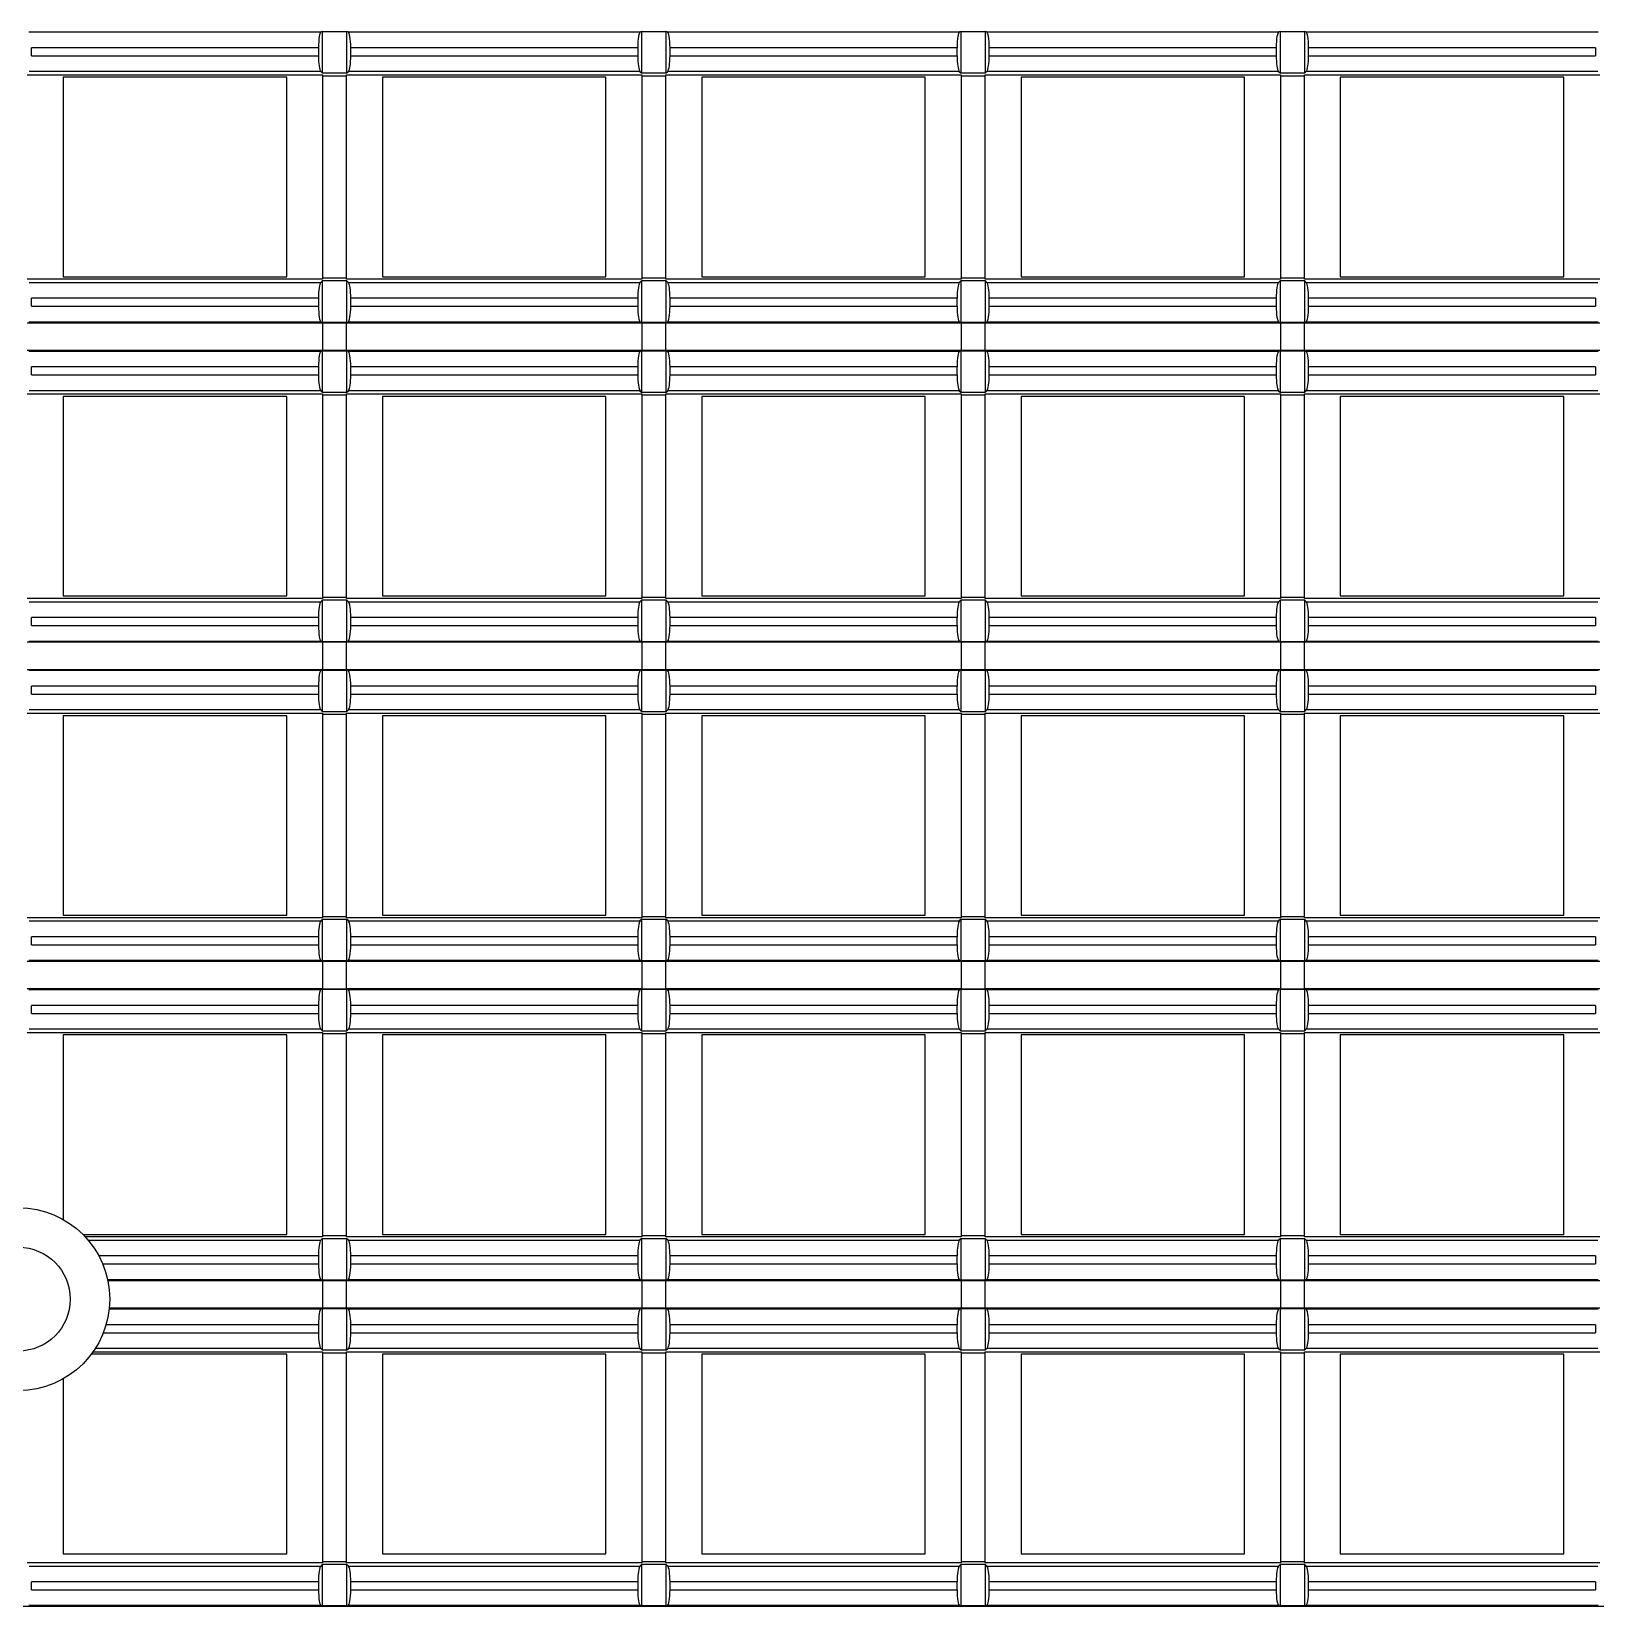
# Model space of a CAD drawing. Header units: inches. Extents: x 0 to 653, y 0 to 346.
# Drawn here: x 92.12 to 111.72, y 191.47 to 211.2 of the extents above; entities that cross this region are included whole.
import ezdxf

# ---------------------------------------------------------------- set-up
doc = ezdxf.new("R2010")
doc.units = ezdxf.units.IN
doc.header["$LTSCALE"] = 35.925693
doc.header["$MEASUREMENT"] = 0
doc.layers.get('0').update_dxf_attribs({"linetype": 'CONTINUOUS'})
doc.layers.add('2', color=7, linetype='CONTINUOUS')
doc.layers.add('71', color=7, linetype='CONTINUOUS')

msp = doc.modelspace()

# ---------------------------------------------------------------- linework, layer by layer
at = {"color": 3, "linetype": 'Continuous'}
msp.add_circle((91.96, 195.322), 0.65, dxfattribs=at)
at = {"layer": '2', "color": 132, "linetype": 'Continuous', "true_color": 0x00cccc}
for p, q in [((92.09, 211.201), (95.753, 211.201)), ((95.772, 211.204), (95.753, 211.201)), ((95.772, 210.681), (95.772, 211.204)), ((95.772, 211.204), (96.072, 211.204)), ((96.072, 211.204), (96.072, 210.681)), ((96.09, 211.201), (96.072, 211.204)), ((96.09, 211.201), (99.753, 211.201)), ((99.772, 211.204), (99.753, 211.201)), ((99.772, 210.681), (99.772, 211.204)), ((99.772, 211.204), (100.072, 211.204)), ((100.072, 211.204), (100.072, 210.681)), ((100.09, 211.201), (100.072, 211.204)), ((100.09, 211.201), (103.753, 211.201)), ((103.772, 211.204), (103.753, 211.201)), ((103.772, 210.681), (103.772, 211.204)), ((103.772, 211.204), (104.072, 211.204)), ((104.072, 211.204), (104.072, 210.681)), ((104.09, 211.201), (104.072, 211.204)), ((104.09, 211.201), (107.753, 211.201)), ((107.772, 211.204), (107.753, 211.201)), ((107.772, 210.681), (107.772, 211.204)), ((107.772, 211.204), (108.072, 211.204)), ((108.072, 211.204), (108.072, 210.681)), ((108.09, 211.201), (108.072, 211.204)), ((108.09, 211.201), (111.753, 211.201)), ((92.124, 210.901), (92.124, 211.001)), ((95.719, 211.001), (92.124, 211.001)), ((95.719, 211.001), (95.719, 210.901)), ((96.124, 210.901), (96.124, 211.001)), ((99.719, 211.001), (96.124, 211.001)), ((99.719, 211.001), (99.719, 210.901)), ((100.124, 210.901), (100.124, 211.001)), ((103.719, 211.001), (100.124, 211.001)), ((103.719, 211.001), (103.719, 210.901)), ((104.124, 210.901), (104.124, 211.001)), ((107.719, 211.001), (104.124, 211.001)), ((107.719, 211.001), (107.719, 210.901)), ((108.124, 210.901), (108.124, 211.001)), ((111.719, 211.001), (108.124, 211.001)), ((111.719, 211.001), (111.719, 210.901)), ((92.124, 210.901), (95.719, 210.901)), ((96.124, 210.901), (99.719, 210.901)), ((100.124, 210.901), (103.719, 210.901)), ((104.124, 210.901), (107.719, 210.901)), ((108.124, 210.901), (111.719, 210.901)), ((92.072, 210.663), (95.772, 210.663)), ((95.749, 210.704), (92.095, 210.704)), ((92.522, 210.632), (92.522, 208.132)), ((95.322, 210.632), (92.522, 210.632)), ((95.322, 208.132), (95.322, 210.632)), ((95.749, 210.704), (95.772, 210.681)), ((96.072, 210.681), (95.772, 210.681)), ((95.772, 210.663), (95.772, 208.101)), ((96.072, 210.645), (95.772, 210.645)), ((96.072, 210.681), (96.095, 210.704)), ((96.072, 208.101), (96.072, 210.663)), ((96.072, 210.663), (99.772, 210.663)), ((99.748, 210.704), (96.095, 210.704)), ((96.522, 210.632), (96.522, 208.132)), ((99.322, 210.632), (96.522, 210.632)), ((99.322, 208.132), (99.322, 210.632)), ((99.748, 210.704), (99.772, 210.681)), ((100.072, 210.681), (99.772, 210.681)), ((99.772, 210.663), (99.772, 208.101)), ((100.072, 210.645), (99.772, 210.645)), ((100.072, 210.681), (100.095, 210.704)), ((100.072, 208.101), (100.072, 210.663)), ((100.072, 210.663), (103.772, 210.663)), ((103.748, 210.704), (100.095, 210.704)), ((100.522, 210.632), (100.522, 208.132)), ((103.322, 210.632), (100.522, 210.632)), ((103.322, 208.132), (103.322, 210.632)), ((103.748, 210.704), (103.772, 210.681)), ((104.072, 210.681), (103.772, 210.681)), ((103.772, 210.663), (103.772, 208.101)), ((104.072, 210.645), (103.772, 210.645)), ((104.072, 210.681), (104.095, 210.704)), ((104.072, 208.101), (104.072, 210.663)), ((104.072, 210.663), (107.772, 210.663)), ((107.748, 210.704), (104.095, 210.704)), ((104.522, 210.632), (104.522, 208.132)), ((107.322, 210.632), (104.522, 210.632)), ((107.322, 208.132), (107.322, 210.632)), ((107.748, 210.704), (107.772, 210.681)), ((108.072, 210.681), (107.772, 210.681)), ((107.772, 210.663), (107.772, 208.101)), ((108.072, 210.645), (107.772, 210.645)), ((108.072, 210.681), (108.095, 210.704)), ((108.072, 208.101), (108.072, 210.663)), ((108.072, 210.663), (111.772, 210.663)), ((111.748, 210.704), (108.095, 210.704)), ((108.522, 210.632), (108.522, 208.132)), ((111.322, 210.632), (108.522, 210.632)), ((111.322, 208.132), (111.322, 210.632)), ((95.772, 208.101), (92.072, 208.101)), ((92.095, 208.06), (95.749, 208.06)), ((92.522, 208.132), (95.322, 208.132)), ((95.772, 208.083), (95.749, 208.06)), ((95.772, 208.118), (96.072, 208.118)), ((95.772, 207.559), (95.772, 208.083)), ((95.772, 208.083), (96.072, 208.083)), ((99.772, 208.101), (96.072, 208.101)), ((96.072, 208.083), (96.072, 207.559)), ((96.095, 208.06), (96.072, 208.083)), ((96.095, 208.06), (99.748, 208.06)), ((96.522, 208.132), (99.322, 208.132)), ((99.772, 208.083), (99.748, 208.06)), ((99.772, 208.118), (100.072, 208.118)), ((99.772, 207.559), (99.772, 208.083)), ((99.772, 208.083), (100.072, 208.083)), ((103.772, 208.101), (100.072, 208.101)), ((100.072, 208.083), (100.072, 207.559)), ((100.095, 208.06), (100.072, 208.083)), ((100.095, 208.06), (103.748, 208.06)), ((100.522, 208.132), (103.322, 208.132)), ((103.772, 208.083), (103.748, 208.06)), ((103.772, 208.118), (104.072, 208.118)), ((103.772, 207.559), (103.772, 208.083)), ((103.772, 208.083), (104.072, 208.083)), ((107.772, 208.101), (104.072, 208.101)), ((104.072, 208.083), (104.072, 207.559)), ((104.095, 208.06), (104.072, 208.083)), ((104.095, 208.06), (107.748, 208.06)), ((104.522, 208.132), (107.322, 208.132)), ((107.772, 208.083), (107.748, 208.06)), ((107.772, 208.118), (108.072, 208.118)), ((107.772, 207.559), (107.772, 208.083)), ((107.772, 208.083), (108.072, 208.083)), ((111.772, 208.101), (108.072, 208.101)), ((108.072, 208.083), (108.072, 207.559)), ((108.095, 208.06), (108.072, 208.083)), ((108.095, 208.06), (111.748, 208.06)), ((108.522, 208.132), (111.322, 208.132)), ((92.124, 207.763), (92.124, 207.863)), ((95.719, 207.863), (92.124, 207.863)), ((95.719, 207.863), (95.719, 207.763)), ((96.124, 207.763), (96.124, 207.863)), ((99.719, 207.863), (96.124, 207.863)), ((99.719, 207.863), (99.719, 207.763)), ((100.124, 207.763), (100.124, 207.863)), ((103.719, 207.863), (100.124, 207.863)), ((103.719, 207.863), (103.719, 207.763)), ((104.124, 207.763), (104.124, 207.863)), ((107.719, 207.863), (104.124, 207.863)), ((107.719, 207.863), (107.719, 207.763)), ((108.124, 207.763), (108.124, 207.863)), ((111.719, 207.863), (108.124, 207.863)), ((111.719, 207.863), (111.719, 207.763)), ((92.124, 207.763), (95.719, 207.763)), ((96.124, 207.763), (99.719, 207.763)), ((100.124, 207.763), (103.719, 207.763)), ((104.124, 207.763), (107.719, 207.763)), ((108.124, 207.763), (111.719, 207.763)), ((92.072, 207.556), (95.772, 207.556)), ((95.753, 207.563), (92.09, 207.563)), ((95.753, 207.563), (95.772, 207.559)), ((96.072, 207.559), (95.772, 207.559)), ((95.772, 207.556), (95.772, 207.208)), ((96.072, 207.552), (95.772, 207.552)), ((96.072, 207.559), (96.09, 207.563)), ((96.072, 207.208), (96.072, 207.556)), ((96.072, 207.556), (99.772, 207.556)), ((99.753, 207.563), (96.09, 207.563)), ((99.753, 207.563), (99.772, 207.559)), ((100.072, 207.559), (99.772, 207.559)), ((99.772, 207.556), (99.772, 207.208)), ((100.072, 207.552), (99.772, 207.552)), ((100.072, 207.559), (100.09, 207.563)), ((100.072, 207.208), (100.072, 207.556)), ((100.072, 207.556), (103.772, 207.556)), ((103.753, 207.563), (100.09, 207.563)), ((103.753, 207.563), (103.772, 207.559)), ((104.072, 207.559), (103.772, 207.559)), ((103.772, 207.556), (103.772, 207.208)), ((104.072, 207.552), (103.772, 207.552)), ((104.072, 207.559), (104.09, 207.563)), ((104.072, 207.208), (104.072, 207.556)), ((104.072, 207.556), (107.772, 207.556)), ((107.753, 207.563), (104.09, 207.563)), ((107.753, 207.563), (107.772, 207.559)), ((108.072, 207.559), (107.772, 207.559)), ((107.772, 207.556), (107.772, 207.208)), ((108.072, 207.552), (107.772, 207.552)), ((108.072, 207.559), (108.09, 207.563)), ((108.072, 207.208), (108.072, 207.556)), ((108.072, 207.556), (111.772, 207.556)), ((111.753, 207.563), (108.09, 207.563)), ((95.772, 207.208), (92.072, 207.208)), ((92.09, 207.201), (95.753, 207.201)), ((95.772, 207.204), (95.753, 207.201)), ((95.772, 207.211), (96.072, 207.211)), ((95.772, 206.681), (95.772, 207.204)), ((95.772, 207.204), (96.072, 207.204)), ((99.772, 207.208), (96.072, 207.208)), ((96.072, 207.204), (96.072, 206.681)), ((96.09, 207.201), (96.072, 207.204)), ((96.09, 207.201), (99.753, 207.201)), ((99.772, 207.204), (99.753, 207.201)), ((99.772, 207.211), (100.072, 207.211)), ((99.772, 206.681), (99.772, 207.204)), ((99.772, 207.204), (100.072, 207.204)), ((103.772, 207.208), (100.072, 207.208)), ((100.072, 207.204), (100.072, 206.681)), ((100.09, 207.201), (100.072, 207.204)), ((100.09, 207.201), (103.753, 207.201)), ((103.772, 207.204), (103.753, 207.201)), ((103.772, 207.211), (104.072, 207.211)), ((103.772, 206.681), (103.772, 207.204)), ((103.772, 207.204), (104.072, 207.204)), ((107.772, 207.208), (104.072, 207.208)), ((104.072, 207.204), (104.072, 206.681)), ((104.09, 207.201), (104.072, 207.204)), ((104.09, 207.201), (107.753, 207.201)), ((107.772, 207.204), (107.753, 207.201)), ((107.772, 207.211), (108.072, 207.211)), ((107.772, 206.681), (107.772, 207.204)), ((107.772, 207.204), (108.072, 207.204)), ((111.772, 207.208), (108.072, 207.208)), ((108.072, 207.204), (108.072, 206.681)), ((108.09, 207.201), (108.072, 207.204)), ((108.09, 207.201), (111.753, 207.201)), ((92.124, 206.901), (92.124, 207.001)), ((95.719, 207.001), (92.124, 207.001)), ((95.719, 207.001), (95.719, 206.901)), ((96.124, 206.901), (96.124, 207.001)), ((99.719, 207.001), (96.124, 207.001)), ((99.719, 207.001), (99.719, 206.901)), ((100.124, 206.901), (100.124, 207.001)), ((103.719, 207.001), (100.124, 207.001)), ((103.719, 207.001), (103.719, 206.901)), ((104.124, 206.901), (104.124, 207.001)), ((107.719, 207.001), (104.124, 207.001)), ((107.719, 207.001), (107.719, 206.901)), ((108.124, 206.901), (108.124, 207.001)), ((111.719, 207.001), (108.124, 207.001)), ((111.719, 207.001), (111.719, 206.901)), ((92.124, 206.901), (95.719, 206.901)), ((96.124, 206.901), (99.719, 206.901)), ((100.124, 206.901), (103.719, 206.901)), ((104.124, 206.901), (107.719, 206.901)), ((108.124, 206.901), (111.719, 206.901)), ((92.072, 206.663), (95.772, 206.663)), ((95.749, 206.704), (92.095, 206.704)), ((92.522, 206.632), (92.522, 204.132)), ((95.322, 206.632), (92.522, 206.632)), ((95.322, 204.132), (95.322, 206.632)), ((95.749, 206.704), (95.772, 206.681)), ((96.072, 206.681), (95.772, 206.681)), ((95.772, 206.663), (95.772, 204.101)), ((96.072, 206.646), (95.772, 206.646)), ((96.072, 206.681), (96.095, 206.704)), ((96.072, 204.101), (96.072, 206.663)), ((96.072, 206.663), (99.772, 206.663)), ((99.748, 206.704), (96.095, 206.704)), ((96.522, 206.632), (96.522, 204.132)), ((99.322, 206.632), (96.522, 206.632)), ((99.322, 204.132), (99.322, 206.632)), ((99.748, 206.704), (99.772, 206.681)), ((100.072, 206.681), (99.772, 206.681)), ((99.772, 206.663), (99.772, 204.101)), ((100.072, 206.646), (99.772, 206.646)), ((100.072, 206.681), (100.095, 206.704)), ((100.072, 204.101), (100.072, 206.663)), ((100.072, 206.663), (103.772, 206.663)), ((103.748, 206.704), (100.095, 206.704)), ((100.522, 206.632), (100.522, 204.132)), ((103.322, 206.632), (100.522, 206.632)), ((103.322, 204.132), (103.322, 206.632)), ((103.748, 206.704), (103.772, 206.681)), ((104.072, 206.681), (103.772, 206.681)), ((103.772, 206.663), (103.772, 204.101)), ((104.072, 206.646), (103.772, 206.646)), ((104.072, 206.681), (104.095, 206.704)), ((104.072, 204.101), (104.072, 206.663)), ((104.072, 206.663), (107.772, 206.663)), ((107.748, 206.704), (104.095, 206.704)), ((104.522, 206.632), (104.522, 204.132)), ((107.322, 206.632), (104.522, 206.632)), ((107.322, 204.132), (107.322, 206.632)), ((107.748, 206.704), (107.772, 206.681)), ((108.072, 206.681), (107.772, 206.681)), ((107.772, 206.663), (107.772, 204.101)), ((108.072, 206.646), (107.772, 206.646)), ((108.072, 206.681), (108.095, 206.704)), ((108.072, 204.101), (108.072, 206.663)), ((108.072, 206.663), (111.772, 206.663)), ((111.748, 206.704), (108.095, 206.704)), ((108.522, 206.632), (108.522, 204.132)), ((111.322, 206.632), (108.522, 206.632)), ((111.322, 204.132), (111.322, 206.632)), ((95.772, 204.101), (92.072, 204.101)), ((92.095, 204.06), (95.749, 204.06)), ((92.522, 204.132), (95.322, 204.132)), ((95.772, 204.083), (95.749, 204.06)), ((95.772, 204.118), (96.072, 204.118)), ((95.772, 203.559), (95.772, 204.083)), ((95.772, 204.083), (96.072, 204.083)), ((99.772, 204.101), (96.072, 204.101)), ((96.072, 204.083), (96.072, 203.559)), ((96.095, 204.06), (96.072, 204.083)), ((96.095, 204.06), (99.748, 204.06)), ((96.522, 204.132), (99.322, 204.132)), ((99.772, 204.083), (99.748, 204.06)), ((99.772, 204.118), (100.072, 204.118)), ((99.772, 203.559), (99.772, 204.083)), ((99.772, 204.083), (100.072, 204.083)), ((103.772, 204.101), (100.072, 204.101)), ((100.072, 204.083), (100.072, 203.559)), ((100.095, 204.06), (100.072, 204.083)), ((100.095, 204.06), (103.748, 204.06)), ((100.522, 204.132), (103.322, 204.132)), ((103.772, 204.083), (103.748, 204.06)), ((103.772, 204.118), (104.072, 204.118)), ((103.772, 203.559), (103.772, 204.083)), ((103.772, 204.083), (104.072, 204.083)), ((107.772, 204.101), (104.072, 204.101)), ((104.072, 204.083), (104.072, 203.559)), ((104.095, 204.06), (104.072, 204.083)), ((104.095, 204.06), (107.748, 204.06)), ((104.522, 204.132), (107.322, 204.132)), ((107.772, 204.083), (107.748, 204.06)), ((107.772, 204.118), (108.072, 204.118)), ((107.772, 203.559), (107.772, 204.083)), ((107.772, 204.083), (108.072, 204.083)), ((111.772, 204.101), (108.072, 204.101)), ((108.072, 204.083), (108.072, 203.559)), ((108.095, 204.06), (108.072, 204.083)), ((108.095, 204.06), (111.748, 204.06)), ((108.522, 204.132), (111.322, 204.132)), ((92.124, 203.763), (92.124, 203.863)), ((95.719, 203.863), (92.124, 203.863)), ((95.719, 203.863), (95.719, 203.763)), ((96.124, 203.763), (96.124, 203.863)), ((99.719, 203.863), (96.124, 203.863)), ((99.719, 203.863), (99.719, 203.763)), ((100.124, 203.763), (100.124, 203.863)), ((103.719, 203.863), (100.124, 203.863)), ((103.719, 203.863), (103.719, 203.763)), ((104.124, 203.763), (104.124, 203.863)), ((107.719, 203.863), (104.124, 203.863)), ((107.719, 203.863), (107.719, 203.763)), ((108.124, 203.763), (108.124, 203.863)), ((111.719, 203.863), (108.124, 203.863)), ((111.719, 203.863), (111.719, 203.763)), ((92.124, 203.763), (95.719, 203.763)), ((96.124, 203.763), (99.719, 203.763)), ((100.124, 203.763), (103.719, 203.763)), ((104.124, 203.763), (107.719, 203.763)), ((108.124, 203.763), (111.719, 203.763)), ((92.072, 203.556), (95.772, 203.556)), ((95.753, 203.563), (92.09, 203.563)), ((95.753, 203.563), (95.772, 203.559)), ((96.072, 203.559), (95.772, 203.559)), ((95.772, 203.556), (95.772, 203.208)), ((96.072, 203.552), (95.772, 203.552)), ((96.072, 203.559), (96.09, 203.563)), ((96.072, 203.208), (96.072, 203.556)), ((96.072, 203.556), (99.772, 203.556)), ((99.753, 203.563), (96.09, 203.563)), ((99.753, 203.563), (99.772, 203.559)), ((100.072, 203.559), (99.772, 203.559)), ((99.772, 203.556), (99.772, 203.208)), ((100.072, 203.552), (99.772, 203.552)), ((100.072, 203.559), (100.09, 203.563)), ((100.072, 203.208), (100.072, 203.556)), ((100.072, 203.556), (103.772, 203.556)), ((103.753, 203.563), (100.09, 203.563)), ((103.753, 203.563), (103.772, 203.559)), ((104.072, 203.559), (103.772, 203.559)), ((103.772, 203.556), (103.772, 203.208)), ((104.072, 203.552), (103.772, 203.552)), ((104.072, 203.559), (104.09, 203.563)), ((104.072, 203.208), (104.072, 203.556)), ((104.072, 203.556), (107.772, 203.556)), ((107.753, 203.563), (104.09, 203.563)), ((107.753, 203.563), (107.772, 203.559)), ((108.072, 203.559), (107.772, 203.559)), ((107.772, 203.556), (107.772, 203.208)), ((108.072, 203.552), (107.772, 203.552)), ((108.072, 203.559), (108.09, 203.563)), ((108.072, 203.208), (108.072, 203.556)), ((108.072, 203.556), (111.772, 203.556)), ((111.753, 203.563), (108.09, 203.563)), ((95.772, 203.208), (92.072, 203.208)), ((92.09, 203.201), (95.753, 203.201)), ((95.772, 203.204), (95.753, 203.201)), ((95.772, 203.211), (96.072, 203.211)), ((95.772, 202.681), (95.772, 203.204)), ((95.772, 203.204), (96.072, 203.204)), ((99.772, 203.208), (96.072, 203.208)), ((96.072, 203.204), (96.072, 202.681)), ((96.09, 203.201), (96.072, 203.204)), ((96.09, 203.201), (99.753, 203.201)), ((99.772, 203.204), (99.753, 203.201)), ((99.772, 203.211), (100.072, 203.211)), ((99.772, 202.681), (99.772, 203.204)), ((99.772, 203.204), (100.072, 203.204)), ((103.772, 203.208), (100.072, 203.208)), ((100.072, 203.204), (100.072, 202.681)), ((100.09, 203.201), (100.072, 203.204)), ((100.09, 203.201), (103.753, 203.201)), ((103.772, 203.204), (103.753, 203.201)), ((103.772, 203.211), (104.072, 203.211)), ((103.772, 202.681), (103.772, 203.204)), ((103.772, 203.204), (104.072, 203.204)), ((107.772, 203.208), (104.072, 203.208)), ((104.072, 203.204), (104.072, 202.681)), ((104.09, 203.201), (104.072, 203.204)), ((104.09, 203.201), (107.753, 203.201)), ((107.772, 203.204), (107.753, 203.201)), ((107.772, 203.211), (108.072, 203.211)), ((107.772, 202.681), (107.772, 203.204)), ((107.772, 203.204), (108.072, 203.204)), ((111.772, 203.208), (108.072, 203.208)), ((108.072, 203.204), (108.072, 202.681)), ((108.09, 203.201), (108.072, 203.204)), ((108.09, 203.201), (111.753, 203.201)), ((92.124, 202.901), (92.124, 203.001)), ((95.719, 203.001), (92.124, 203.001)), ((92.124, 202.901), (95.719, 202.901)), ((95.719, 203.001), (95.719, 202.901)), ((96.124, 202.901), (96.124, 203.001)), ((99.719, 203.001), (96.124, 203.001)), ((96.124, 202.901), (99.719, 202.901)), ((99.719, 203.001), (99.719, 202.901)), ((100.124, 202.901), (100.124, 203.001)), ((103.719, 203.001), (100.124, 203.001)), ((100.124, 202.901), (103.719, 202.901)), ((103.719, 203.001), (103.719, 202.901)), ((104.124, 202.901), (104.124, 203.001)), ((107.719, 203.001), (104.124, 203.001)), ((104.124, 202.901), (107.719, 202.901)), ((107.719, 203.001), (107.719, 202.901)), ((108.124, 202.901), (108.124, 203.001)), ((111.719, 203.001), (108.124, 203.001)), ((108.124, 202.901), (111.719, 202.901)), ((111.719, 203.001), (111.719, 202.901)), ((92.072, 202.663), (95.772, 202.663)), ((95.749, 202.704), (92.095, 202.704)), ((95.749, 202.704), (95.772, 202.681)), ((96.072, 202.681), (95.772, 202.681)), ((95.772, 202.663), (95.772, 200.101)), ((96.072, 202.681), (96.095, 202.704)), ((96.072, 200.101), (96.072, 202.663)), ((96.072, 202.663), (99.772, 202.663)), ((99.748, 202.704), (96.095, 202.704)), ((99.748, 202.704), (99.772, 202.681)), ((100.072, 202.681), (99.772, 202.681)), ((99.772, 202.663), (99.772, 200.101)), ((100.072, 202.681), (100.095, 202.704)), ((100.072, 200.101), (100.072, 202.663)), ((100.072, 202.663), (103.772, 202.663)), ((103.748, 202.704), (100.095, 202.704)), ((103.748, 202.704), (103.772, 202.681)), ((104.072, 202.681), (103.772, 202.681)), ((103.772, 202.663), (103.772, 200.101)), ((104.072, 202.681), (104.095, 202.704)), ((104.072, 200.101), (104.072, 202.663)), ((104.072, 202.663), (107.772, 202.663)), ((107.748, 202.704), (104.095, 202.704)), ((107.748, 202.704), (107.772, 202.681)), ((108.072, 202.681), (107.772, 202.681)), ((107.772, 202.663), (107.772, 200.101)), ((108.072, 202.681), (108.095, 202.704)), ((108.072, 200.101), (108.072, 202.663)), ((108.072, 202.663), (111.772, 202.663)), ((111.748, 202.704), (108.095, 202.704)), ((92.522, 202.632), (92.522, 200.132)), ((95.322, 202.632), (92.522, 202.632)), ((95.322, 200.132), (95.322, 202.632)), ((96.072, 202.646), (95.772, 202.646)), ((96.522, 202.632), (96.522, 200.132)), ((99.322, 202.632), (96.522, 202.632)), ((99.322, 200.132), (99.322, 202.632)), ((100.072, 202.646), (99.772, 202.646)), ((100.522, 202.632), (100.522, 200.132)), ((103.322, 202.632), (100.522, 202.632)), ((103.322, 200.132), (103.322, 202.632)), ((104.072, 202.646), (103.772, 202.646)), ((104.522, 202.632), (104.522, 200.132)), ((107.322, 202.632), (104.522, 202.632)), ((107.322, 200.132), (107.322, 202.632)), ((108.072, 202.646), (107.772, 202.646)), ((108.522, 202.632), (108.522, 200.132)), ((111.322, 202.632), (108.522, 202.632)), ((111.322, 200.132), (111.322, 202.632)), ((95.772, 200.101), (92.072, 200.101)), ((92.522, 200.132), (95.322, 200.132)), ((95.772, 200.118), (96.072, 200.118)), ((99.772, 200.101), (96.072, 200.101)), ((96.522, 200.132), (99.322, 200.132)), ((99.772, 200.118), (100.072, 200.118)), ((103.772, 200.101), (100.072, 200.101)), ((100.522, 200.132), (103.322, 200.132)), ((103.772, 200.118), (104.072, 200.118)), ((107.772, 200.101), (104.072, 200.101)), ((104.522, 200.132), (107.322, 200.132)), ((107.772, 200.118), (108.072, 200.118)), ((111.772, 200.101), (108.072, 200.101)), ((108.522, 200.132), (111.322, 200.132)), ((92.095, 200.06), (95.749, 200.06)), ((95.772, 200.083), (95.749, 200.06)), ((95.772, 199.559), (95.772, 200.083)), ((95.772, 200.083), (96.072, 200.083)), ((96.072, 200.083), (96.072, 199.559)), ((96.095, 200.06), (96.072, 200.083)), ((96.095, 200.06), (99.748, 200.06)), ((99.772, 200.083), (99.748, 200.06)), ((99.772, 199.559), (99.772, 200.083)), ((99.772, 200.083), (100.072, 200.083)), ((100.072, 200.083), (100.072, 199.559)), ((100.095, 200.06), (100.072, 200.083)), ((100.095, 200.06), (103.748, 200.06)), ((103.772, 200.083), (103.748, 200.06)), ((103.772, 199.559), (103.772, 200.083)), ((103.772, 200.083), (104.072, 200.083)), ((104.072, 200.083), (104.072, 199.559)), ((104.095, 200.06), (104.072, 200.083)), ((104.095, 200.06), (107.748, 200.06)), ((107.772, 200.083), (107.748, 200.06)), ((107.772, 199.559), (107.772, 200.083)), ((107.772, 200.083), (108.072, 200.083)), ((108.072, 200.083), (108.072, 199.559)), ((108.095, 200.06), (108.072, 200.083)), ((108.095, 200.06), (111.748, 200.06)), ((92.124, 199.763), (92.124, 199.863)), ((95.719, 199.863), (92.124, 199.863)), ((92.124, 199.763), (95.719, 199.763)), ((95.719, 199.863), (95.719, 199.763)), ((96.124, 199.763), (96.124, 199.863)), ((99.719, 199.863), (96.124, 199.863)), ((96.124, 199.763), (99.719, 199.763)), ((99.719, 199.863), (99.719, 199.763)), ((100.124, 199.763), (100.124, 199.863)), ((103.719, 199.863), (100.124, 199.863)), ((100.124, 199.763), (103.719, 199.763)), ((103.719, 199.863), (103.719, 199.763)), ((104.124, 199.763), (104.124, 199.863)), ((107.719, 199.863), (104.124, 199.863)), ((104.124, 199.763), (107.719, 199.763)), ((107.719, 199.863), (107.719, 199.763)), ((108.124, 199.763), (108.124, 199.863)), ((111.719, 199.863), (108.124, 199.863)), ((108.124, 199.763), (111.719, 199.763)), ((111.719, 199.863), (111.719, 199.763)), ((92.072, 199.556), (95.772, 199.556)), ((95.753, 199.563), (92.09, 199.563)), ((95.753, 199.563), (95.772, 199.559)), ((96.072, 199.559), (95.772, 199.559)), ((95.772, 199.556), (95.772, 199.208)), ((96.072, 199.552), (95.772, 199.552)), ((96.072, 199.559), (96.09, 199.563)), ((96.072, 199.208), (96.072, 199.556)), ((96.072, 199.556), (99.772, 199.556)), ((99.753, 199.563), (96.09, 199.563)), ((99.753, 199.563), (99.772, 199.559)), ((100.072, 199.559), (99.772, 199.559)), ((99.772, 199.556), (99.772, 199.208)), ((100.072, 199.552), (99.772, 199.552)), ((100.072, 199.559), (100.09, 199.563)), ((100.072, 199.208), (100.072, 199.556)), ((100.072, 199.556), (103.772, 199.556)), ((103.753, 199.563), (100.09, 199.563)), ((103.753, 199.563), (103.772, 199.559)), ((104.072, 199.559), (103.772, 199.559)), ((103.772, 199.556), (103.772, 199.208)), ((104.072, 199.552), (103.772, 199.552)), ((104.072, 199.559), (104.09, 199.563)), ((104.072, 199.208), (104.072, 199.556)), ((104.072, 199.556), (107.772, 199.556)), ((107.753, 199.563), (104.09, 199.563)), ((107.753, 199.563), (107.772, 199.559)), ((108.072, 199.559), (107.772, 199.559)), ((107.772, 199.556), (107.772, 199.208)), ((108.072, 199.552), (107.772, 199.552)), ((108.072, 199.559), (108.09, 199.563)), ((108.072, 199.208), (108.072, 199.556)), ((108.072, 199.556), (111.772, 199.556)), ((111.753, 199.563), (108.09, 199.563)), ((95.772, 199.208), (92.072, 199.208)), ((92.09, 199.201), (95.753, 199.201)), ((95.772, 199.205), (95.753, 199.201)), ((95.772, 199.212), (96.072, 199.212)), ((95.772, 198.681), (95.772, 199.205)), ((95.772, 199.205), (96.072, 199.205)), ((99.772, 199.208), (96.072, 199.208)), ((96.072, 199.205), (96.072, 198.681)), ((96.09, 199.201), (96.072, 199.205)), ((96.09, 199.201), (99.753, 199.201)), ((99.772, 199.205), (99.753, 199.201)), ((99.772, 199.212), (100.072, 199.212)), ((99.772, 198.681), (99.772, 199.205)), ((99.772, 199.205), (100.072, 199.205)), ((103.772, 199.208), (100.072, 199.208)), ((100.072, 199.205), (100.072, 198.681)), ((100.09, 199.201), (100.072, 199.205)), ((100.09, 199.201), (103.753, 199.201)), ((103.772, 199.205), (103.753, 199.201)), ((103.772, 199.212), (104.072, 199.212)), ((103.772, 198.681), (103.772, 199.205)), ((103.772, 199.205), (104.072, 199.205)), ((107.772, 199.208), (104.072, 199.208)), ((104.072, 199.205), (104.072, 198.681)), ((104.09, 199.201), (104.072, 199.205)), ((104.09, 199.201), (107.753, 199.201)), ((107.772, 199.205), (107.753, 199.201)), ((107.772, 199.212), (108.072, 199.212)), ((107.772, 198.681), (107.772, 199.205)), ((107.772, 199.205), (108.072, 199.205)), ((111.772, 199.208), (108.072, 199.208)), ((108.072, 199.205), (108.072, 198.681)), ((108.09, 199.201), (108.072, 199.205)), ((108.09, 199.201), (111.753, 199.201)), ((92.124, 198.901), (92.124, 199.001)), ((95.719, 199.001), (92.124, 199.001)), ((95.719, 199.001), (95.719, 198.901)), ((96.124, 198.901), (96.124, 199.001)), ((99.719, 199.001), (96.124, 199.001)), ((99.719, 199.001), (99.719, 198.901)), ((100.124, 198.901), (100.124, 199.001)), ((103.719, 199.001), (100.124, 199.001)), ((103.719, 199.001), (103.719, 198.901)), ((104.124, 198.901), (104.124, 199.001)), ((107.719, 199.001), (104.124, 199.001)), ((107.719, 199.001), (107.719, 198.901)), ((108.124, 198.901), (108.124, 199.001)), ((111.719, 199.001), (108.124, 199.001)), ((111.719, 199.001), (111.719, 198.901)), ((92.124, 198.901), (95.719, 198.901)), ((96.124, 198.901), (99.719, 198.901)), ((100.124, 198.901), (103.719, 198.901)), ((104.124, 198.901), (107.719, 198.901)), ((108.124, 198.901), (111.719, 198.901)), ((92.072, 198.663), (95.772, 198.663)), ((95.749, 198.704), (92.095, 198.704)), ((92.522, 198.632), (92.522, 196.32)), ((95.322, 198.632), (92.522, 198.632)), ((95.322, 196.132), (95.322, 198.632)), ((95.749, 198.704), (95.772, 198.681)), ((96.072, 198.681), (95.772, 198.681)), ((95.772, 198.663), (95.772, 196.101)), ((96.072, 198.646), (95.772, 198.646)), ((96.072, 198.681), (96.095, 198.704)), ((96.072, 196.101), (96.072, 198.663)), ((96.072, 198.663), (99.772, 198.663)), ((99.748, 198.704), (96.095, 198.704)), ((96.522, 198.632), (96.522, 196.132)), ((99.322, 198.632), (96.522, 198.632)), ((99.322, 196.132), (99.322, 198.632)), ((99.748, 198.704), (99.772, 198.681)), ((100.072, 198.681), (99.772, 198.681)), ((99.772, 198.663), (99.772, 196.101)), ((100.072, 198.646), (99.772, 198.646)), ((100.072, 198.681), (100.095, 198.704)), ((100.072, 196.101), (100.072, 198.663)), ((100.072, 198.663), (103.772, 198.663)), ((103.748, 198.704), (100.095, 198.704)), ((100.522, 198.632), (100.522, 196.132)), ((103.322, 198.632), (100.522, 198.632)), ((103.322, 196.132), (103.322, 198.632)), ((103.748, 198.704), (103.772, 198.681)), ((104.072, 198.681), (103.772, 198.681)), ((103.772, 198.663), (103.772, 196.101)), ((104.072, 198.646), (103.772, 198.646)), ((104.072, 198.681), (104.095, 198.704)), ((104.072, 196.101), (104.072, 198.663)), ((104.072, 198.663), (107.772, 198.663)), ((107.748, 198.704), (104.095, 198.704)), ((104.522, 198.632), (104.522, 196.132)), ((107.322, 198.632), (104.522, 198.632)), ((107.322, 196.132), (107.322, 198.632)), ((107.748, 198.704), (107.772, 198.681)), ((108.072, 198.681), (107.772, 198.681)), ((107.772, 198.663), (107.772, 196.101)), ((108.072, 198.646), (107.772, 198.646)), ((108.072, 198.681), (108.095, 198.704)), ((108.072, 196.101), (108.072, 198.663)), ((108.072, 198.663), (111.772, 198.663)), ((111.748, 198.704), (108.095, 198.704)), ((108.522, 198.632), (108.522, 196.132)), ((111.322, 198.632), (108.522, 198.632)), ((111.322, 196.132), (111.322, 198.632)), ((92.77, 196.132), (95.322, 196.132)), ((95.772, 196.101), (92.8, 196.101)), ((92.836, 196.06), (95.749, 196.06)), ((95.772, 196.083), (95.749, 196.06)), ((95.772, 196.118), (96.072, 196.118)), ((95.772, 195.56), (95.772, 196.083)), ((95.772, 196.083), (96.072, 196.083)), ((99.772, 196.101), (96.072, 196.101)), ((96.072, 196.083), (96.072, 195.56)), ((96.095, 196.06), (96.072, 196.083)), ((96.095, 196.06), (99.748, 196.06)), ((96.522, 196.132), (99.322, 196.132)), ((99.772, 196.083), (99.748, 196.06)), ((99.772, 196.118), (100.072, 196.118)), ((99.772, 195.56), (99.772, 196.083)), ((99.772, 196.083), (100.072, 196.083)), ((103.772, 196.101), (100.072, 196.101)), ((100.072, 196.083), (100.072, 195.56)), ((100.095, 196.06), (100.072, 196.083)), ((100.095, 196.06), (103.748, 196.06)), ((100.522, 196.132), (103.322, 196.132)), ((103.772, 196.083), (103.748, 196.06)), ((103.772, 196.118), (104.072, 196.118)), ((103.772, 195.56), (103.772, 196.083)), ((103.772, 196.083), (104.072, 196.083)), ((107.772, 196.101), (104.072, 196.101)), ((104.072, 196.083), (104.072, 195.56)), ((104.095, 196.06), (104.072, 196.083)), ((104.095, 196.06), (107.748, 196.06)), ((104.522, 196.132), (107.322, 196.132)), ((107.772, 196.083), (107.748, 196.06)), ((107.772, 196.118), (108.072, 196.118)), ((107.772, 195.56), (107.772, 196.083)), ((107.772, 196.083), (108.072, 196.083)), ((111.772, 196.101), (108.072, 196.101)), ((108.072, 196.083), (108.072, 195.56)), ((108.095, 196.06), (108.072, 196.083)), ((108.095, 196.06), (111.748, 196.06)), ((108.522, 196.132), (111.322, 196.132)), ((95.719, 195.863), (92.97, 195.863)), ((93.017, 195.763), (95.719, 195.763)), ((95.719, 195.863), (95.719, 195.763)), ((96.124, 195.763), (96.124, 195.863)), ((99.719, 195.863), (96.124, 195.863)), ((96.124, 195.763), (99.719, 195.763)), ((99.719, 195.863), (99.719, 195.763)), ((100.124, 195.763), (100.124, 195.863)), ((103.719, 195.863), (100.124, 195.863)), ((100.124, 195.763), (103.719, 195.763)), ((103.719, 195.863), (103.719, 195.763)), ((104.124, 195.763), (104.124, 195.863)), ((107.719, 195.863), (104.124, 195.863)), ((104.124, 195.763), (107.719, 195.763)), ((107.719, 195.863), (107.719, 195.763)), ((108.124, 195.763), (108.124, 195.863)), ((111.719, 195.863), (108.124, 195.863)), ((108.124, 195.763), (111.719, 195.763)), ((111.719, 195.863), (111.719, 195.763)), ((95.753, 195.563), (93.08, 195.563)), ((93.081, 195.556), (95.772, 195.556)), ((95.753, 195.563), (95.772, 195.56)), ((96.072, 195.56), (95.772, 195.56)), ((95.772, 195.556), (95.772, 195.208)), ((96.072, 195.56), (96.09, 195.563)), ((96.072, 195.208), (96.072, 195.556)), ((96.072, 195.556), (99.772, 195.556)), ((99.753, 195.563), (96.09, 195.563)), ((99.753, 195.563), (99.772, 195.56)), ((100.072, 195.56), (99.772, 195.56)), ((99.772, 195.556), (99.772, 195.208)), ((100.072, 195.56), (100.09, 195.563)), ((100.072, 195.208), (100.072, 195.556)), ((100.072, 195.556), (103.772, 195.556)), ((103.753, 195.563), (100.09, 195.563)), ((103.753, 195.563), (103.772, 195.56)), ((104.072, 195.56), (103.772, 195.56)), ((103.772, 195.556), (103.772, 195.208)), ((104.072, 195.56), (104.09, 195.563)), ((104.072, 195.208), (104.072, 195.556)), ((104.072, 195.556), (107.772, 195.556)), ((107.753, 195.563), (104.09, 195.563)), ((107.753, 195.563), (107.772, 195.56)), ((108.072, 195.56), (107.772, 195.56)), ((107.772, 195.556), (107.772, 195.208)), ((108.072, 195.56), (108.09, 195.563)), ((108.072, 195.208), (108.072, 195.556)), ((108.072, 195.556), (111.772, 195.556)), ((111.753, 195.563), (108.09, 195.563)), ((96.072, 195.553), (95.772, 195.553)), ((100.072, 195.553), (99.772, 195.553)), ((104.072, 195.553), (103.772, 195.553)), ((108.072, 195.553), (107.772, 195.553)), ((95.772, 195.208), (93.099, 195.208)), ((93.099, 195.201), (95.753, 195.201)), ((95.772, 195.205), (95.753, 195.201)), ((95.772, 195.212), (96.072, 195.212)), ((95.772, 194.681), (95.772, 195.205)), ((95.772, 195.205), (96.072, 195.205)), ((99.772, 195.208), (96.072, 195.208)), ((96.072, 195.205), (96.072, 194.681)), ((96.09, 195.201), (96.072, 195.205)), ((96.09, 195.201), (99.753, 195.201)), ((99.772, 195.205), (99.753, 195.201)), ((99.772, 195.212), (100.072, 195.212)), ((99.772, 194.681), (99.772, 195.205)), ((99.772, 195.205), (100.072, 195.205)), ((103.772, 195.208), (100.072, 195.208)), ((100.072, 195.205), (100.072, 194.681)), ((100.09, 195.201), (100.072, 195.205)), ((100.09, 195.201), (103.753, 195.201)), ((103.772, 195.205), (103.753, 195.201)), ((103.772, 195.212), (104.072, 195.212)), ((103.772, 194.681), (103.772, 195.205)), ((103.772, 195.205), (104.072, 195.205)), ((107.772, 195.208), (104.072, 195.208)), ((104.072, 195.205), (104.072, 194.681)), ((104.09, 195.201), (104.072, 195.205)), ((104.09, 195.201), (107.753, 195.201)), ((107.772, 195.205), (107.753, 195.201)), ((107.772, 195.212), (108.072, 195.212)), ((107.772, 194.681), (107.772, 195.205)), ((107.772, 195.205), (108.072, 195.205)), ((111.772, 195.208), (108.072, 195.208)), ((108.072, 195.205), (108.072, 194.681)), ((108.09, 195.201), (108.072, 195.205)), ((108.09, 195.201), (111.753, 195.201)), ((95.719, 195.001), (93.059, 195.001)), ((95.719, 195.001), (95.719, 194.901)), ((96.124, 194.901), (96.124, 195.001)), ((99.719, 195.001), (96.124, 195.001)), ((99.719, 195.001), (99.719, 194.901)), ((100.124, 194.901), (100.124, 195.001)), ((103.719, 195.001), (100.124, 195.001)), ((103.719, 195.001), (103.719, 194.901)), ((104.124, 194.901), (104.124, 195.001)), ((107.719, 195.001), (104.124, 195.001)), ((107.719, 195.001), (107.719, 194.901)), ((108.124, 194.901), (108.124, 195.001)), ((111.719, 195.001), (108.124, 195.001)), ((111.719, 195.001), (111.719, 194.901)), ((93.025, 194.901), (95.719, 194.901)), ((96.124, 194.901), (99.719, 194.901)), ((100.124, 194.901), (103.719, 194.901)), ((104.124, 194.901), (107.719, 194.901)), ((108.124, 194.901), (111.719, 194.901)), ((95.322, 194.632), (92.874, 194.632)), ((92.897, 194.663), (95.772, 194.663)), ((95.749, 194.704), (92.924, 194.704)), ((95.322, 192.132), (95.322, 194.632)), ((95.749, 194.704), (95.772, 194.681)), ((96.072, 194.681), (95.772, 194.681)), ((95.772, 194.663), (95.772, 192.019)), ((96.072, 194.646), (95.772, 194.646)), ((96.072, 194.681), (96.095, 194.704)), ((96.072, 192.019), (96.072, 194.663)), ((96.072, 194.663), (99.772, 194.663)), ((99.748, 194.704), (96.095, 194.704)), ((96.522, 194.632), (96.522, 192.132)), ((99.322, 194.632), (96.522, 194.632)), ((99.322, 192.132), (99.322, 194.632)), ((99.748, 194.704), (99.772, 194.681)), ((100.072, 194.681), (99.772, 194.681)), ((99.772, 194.663), (99.772, 192.019)), ((100.072, 194.646), (99.772, 194.646)), ((100.072, 194.681), (100.095, 194.704)), ((100.072, 192.019), (100.072, 194.663)), ((100.072, 194.663), (103.772, 194.663)), ((103.748, 194.704), (100.095, 194.704)), ((100.522, 194.632), (100.522, 192.132)), ((103.322, 194.632), (100.522, 194.632)), ((103.322, 192.132), (103.322, 194.632)), ((103.748, 194.704), (103.772, 194.681)), ((104.072, 194.681), (103.772, 194.681)), ((103.772, 194.663), (103.772, 192.019)), ((104.072, 194.646), (103.772, 194.646)), ((104.072, 194.681), (104.095, 194.704)), ((104.072, 192.019), (104.072, 194.663)), ((104.072, 194.663), (107.772, 194.663)), ((107.748, 194.704), (104.095, 194.704)), ((104.522, 194.632), (104.522, 192.132)), ((107.322, 194.632), (104.522, 194.632)), ((107.322, 192.132), (107.322, 194.632)), ((107.748, 194.704), (107.772, 194.681)), ((108.072, 194.681), (107.772, 194.681)), ((107.772, 194.663), (107.772, 192.019)), ((108.072, 194.646), (107.772, 194.646)), ((108.072, 194.681), (108.095, 194.704)), ((108.072, 192.019), (108.072, 194.663)), ((108.072, 194.663), (111.772, 194.663)), ((111.748, 194.704), (108.095, 194.704)), ((108.522, 194.632), (108.522, 192.132)), ((111.322, 194.632), (108.522, 194.632)), ((111.322, 192.132), (111.322, 194.632)), ((92.522, 194.324), (92.522, 192.132)), ((95.772, 192.019), (92.072, 192.019)), ((92.522, 192.132), (95.322, 192.132)), ((95.772, 192.037), (96.072, 192.037)), ((99.772, 192.019), (96.072, 192.019)), ((96.522, 192.132), (99.322, 192.132)), ((99.772, 192.037), (100.072, 192.037)), ((103.772, 192.019), (100.072, 192.019)), ((100.522, 192.132), (103.322, 192.132)), ((103.772, 192.037), (104.072, 192.037)), ((107.772, 192.019), (104.072, 192.019)), ((104.522, 192.132), (107.322, 192.132)), ((107.772, 192.037), (108.072, 192.037)), ((111.772, 192.019), (108.072, 192.019)), ((108.522, 192.132), (111.322, 192.132)), ((92.095, 191.978), (95.749, 191.978)), ((95.772, 192.002), (95.749, 191.978)), ((95.772, 191.478), (95.772, 192.002)), ((95.772, 192.002), (96.072, 192.002)), ((96.072, 192.002), (96.072, 191.478)), ((96.095, 191.978), (96.072, 192.002)), ((96.095, 191.978), (99.748, 191.978)), ((99.772, 192.002), (99.748, 191.978)), ((99.772, 191.478), (99.772, 192.002)), ((99.772, 192.002), (100.072, 192.002)), ((100.072, 192.002), (100.072, 191.478)), ((100.095, 191.978), (100.072, 192.002)), ((100.095, 191.978), (103.748, 191.978)), ((103.772, 192.002), (103.748, 191.978)), ((103.772, 191.478), (103.772, 192.002)), ((103.772, 192.002), (104.072, 192.002)), ((104.072, 192.002), (104.072, 191.478)), ((104.095, 191.978), (104.072, 192.002)), ((104.095, 191.978), (107.748, 191.978)), ((107.772, 192.002), (107.748, 191.978)), ((107.772, 191.478), (107.772, 192.002)), ((107.772, 192.002), (108.072, 192.002)), ((108.072, 192.002), (108.072, 191.478)), ((108.095, 191.978), (108.072, 192.002)), ((108.095, 191.978), (111.748, 191.978)), ((92.124, 191.682), (92.124, 191.782)), ((95.719, 191.782), (92.124, 191.782)), ((92.124, 191.682), (95.719, 191.682)), ((95.719, 191.782), (95.719, 191.682)), ((96.124, 191.682), (96.124, 191.782)), ((99.719, 191.782), (96.124, 191.782)), ((96.124, 191.682), (99.719, 191.682)), ((99.719, 191.782), (99.719, 191.682)), ((100.124, 191.682), (100.124, 191.782)), ((103.719, 191.782), (100.124, 191.782)), ((100.124, 191.682), (103.719, 191.682)), ((103.719, 191.782), (103.719, 191.682)), ((104.124, 191.682), (104.124, 191.782)), ((107.719, 191.782), (104.124, 191.782)), ((104.124, 191.682), (107.719, 191.682)), ((107.719, 191.782), (107.719, 191.682)), ((108.124, 191.682), (108.124, 191.782)), ((111.719, 191.782), (108.124, 191.782)), ((108.124, 191.682), (111.719, 191.682)), ((111.719, 191.782), (111.719, 191.682)), ((0, 191.475), (127.845, 191.475)), ((127.845, 191.471), (0, 191.471)), ((95.753, 191.482), (92.09, 191.482)), ((95.753, 191.482), (95.772, 191.478)), ((96.072, 191.478), (95.772, 191.478)), ((96.072, 191.478), (96.09, 191.482)), ((99.753, 191.482), (96.09, 191.482)), ((99.753, 191.482), (99.772, 191.478)), ((100.072, 191.478), (99.772, 191.478)), ((100.072, 191.478), (100.09, 191.482)), ((103.753, 191.482), (100.09, 191.482)), ((103.753, 191.482), (103.772, 191.478)), ((104.072, 191.478), (103.772, 191.478)), ((104.072, 191.478), (104.09, 191.482)), ((107.753, 191.482), (104.09, 191.482)), ((107.753, 191.482), (107.772, 191.478)), ((108.072, 191.478), (107.772, 191.478)), ((108.072, 191.478), (108.09, 191.482)), ((111.753, 191.482), (108.09, 191.482))]:
    msp.add_line(p, q, dxfattribs=at)
for centre, start_param, end_param in [((95.755, 211.001), 0.034907, 1.570796), ((96.089, 211.001), -1.570796, -0.034907), ((99.755, 211.001), 0.034907, 1.570796), ((100.089, 211.001), -1.570796, -0.034907), ((103.755, 211.001), 0.034907, 1.570796), ((104.089, 211.001), -1.570796, -0.034907), ((107.754, 211.001), 0.034907, 1.570796), ((108.089, 211.001), -1.570796, -0.034907), ((95.755, 210.901), 1.570796, 2.96706), ((96.089, 210.901), -2.96706, -1.570796), ((99.755, 210.901), 1.570796, 2.96706), ((100.089, 210.901), -2.96706, -1.570796), ((103.755, 210.901), -4.712389, -3.316126), ((104.089, 210.901), -2.96706, -1.570796), ((107.754, 210.901), -4.712389, -3.316126), ((108.089, 210.901), -2.96706, -1.570796), ((95.755, 207.863), 0.174533, 1.570796), ((96.089, 207.863), -1.570796, -0.174533), ((99.755, 207.863), 0.174533, 1.570796), ((100.089, 207.863), -1.570796, -0.174533), ((103.755, 207.863), 0.174533, 1.570796), ((104.089, 207.863), -1.570796, -0.174533), ((107.754, 207.863), 0.174533, 1.570796), ((108.089, 207.863), -1.570796, -0.174533), ((95.755, 207.763), 1.570796, 3.106686), ((96.089, 207.763), -3.106686, -1.570796), ((99.755, 207.763), 1.570796, 3.106686), ((100.089, 207.763), -3.106686, -1.570796), ((103.755, 207.763), -4.712389, -3.176499), ((104.089, 207.763), -3.106686, -1.570796), ((107.754, 207.763), -4.712389, -3.176499), ((108.089, 207.763), -3.106686, -1.570796), ((95.755, 207.001), 0.034907, 1.570796), ((96.089, 207.001), -1.570796, -0.034907), ((99.755, 207.001), 0.034907, 1.570796), ((100.089, 207.001), -1.570796, -0.034907), ((103.755, 207.001), 0.034907, 1.570796), ((104.089, 207.001), -1.570796, -0.034907), ((107.754, 207.001), 0.034907, 1.570796), ((108.089, 207.001), -1.570796, -0.034907), ((95.755, 206.901), 1.570796, 2.96706), ((96.089, 206.901), -2.96706, -1.570796), ((99.755, 206.901), 1.570796, 2.96706), ((100.089, 206.901), -2.96706, -1.570796), ((103.755, 206.901), -4.712389, -3.316126), ((104.089, 206.901), -2.96706, -1.570796), ((107.754, 206.901), -4.712389, -3.316126), ((108.089, 206.901), -2.96706, -1.570796), ((95.755, 203.863), 0.174533, 1.570796), ((96.089, 203.863), -1.570796, -0.174533), ((99.755, 203.863), 0.174533, 1.570796), ((100.089, 203.863), -1.570796, -0.174533), ((103.755, 203.863), 0.174533, 1.570796), ((104.089, 203.863), -1.570796, -0.174533), ((107.754, 203.863), 0.174533, 1.570796), ((108.089, 203.863), -1.570796, -0.174533), ((95.755, 203.763), 1.570796, 3.106686), ((96.089, 203.763), -3.106686, -1.570796), ((99.755, 203.763), 1.570796, 3.106686), ((100.089, 203.763), -3.106686, -1.570796), ((103.755, 203.763), -4.712389, -3.176499), ((104.089, 203.763), -3.106686, -1.570796), ((107.754, 203.763), -4.712389, -3.176499), ((108.089, 203.763), -3.106686, -1.570796), ((95.755, 203.001), 0.034907, 1.570796), ((96.089, 203.001), -1.570796, -0.034907), ((99.755, 203.001), 0.034907, 1.570796), ((100.089, 203.001), -1.570796, -0.034907), ((103.755, 203.001), 0.034907, 1.570796), ((104.089, 203.001), -1.570796, -0.034907), ((107.754, 203.001), 0.034907, 1.570796), ((108.089, 203.001), -1.570796, -0.034907), ((95.755, 202.901), 1.570796, 2.96706), ((96.089, 202.901), -2.96706, -1.570796), ((99.755, 202.901), 1.570796, 2.96706), ((100.089, 202.901), -2.96706, -1.570796), ((103.755, 202.901), -4.712389, -3.316126), ((104.089, 202.901), -2.96706, -1.570796), ((107.754, 202.901), -4.712389, -3.316126), ((108.089, 202.901), -2.96706, -1.570796), ((95.755, 199.863), 0.174533, 1.570796), ((96.089, 199.863), -1.570796, -0.174533), ((99.755, 199.863), 0.174533, 1.570796), ((100.089, 199.863), -1.570796, -0.174533), ((103.755, 199.863), 0.174533, 1.570796), ((104.089, 199.863), -1.570796, -0.174533), ((107.754, 199.863), 0.174533, 1.570796), ((108.089, 199.863), -1.570796, -0.174533), ((95.755, 199.763), 1.570796, 3.106686), ((96.089, 199.763), -3.106686, -1.570796), ((99.755, 199.763), 1.570796, 3.106686), ((100.089, 199.763), -3.106686, -1.570796), ((103.755, 199.763), -4.712389, -3.176499), ((104.089, 199.763), -3.106686, -1.570796), ((107.754, 199.763), -4.712389, -3.176499), ((108.089, 199.763), -3.106686, -1.570796), ((95.755, 199.001), 0.034907, 1.570796), ((96.089, 199.001), -1.570796, -0.034907), ((99.755, 199.001), 0.034907, 1.570796), ((100.089, 199.001), -1.570796, -0.034907), ((103.755, 199.001), 0.034907, 1.570796), ((104.089, 199.001), -1.570796, -0.034907), ((107.754, 199.001), 0.034907, 1.570796), ((108.089, 199.001), -1.570796, -0.034907), ((95.755, 198.901), 1.570796, 2.96706), ((96.089, 198.901), -2.96706, -1.570796), ((99.755, 198.901), 1.570796, 2.96706), ((100.089, 198.901), -2.96706, -1.570796), ((103.755, 198.901), -4.712389, -3.316126), ((104.089, 198.901), -2.96706, -1.570796), ((107.754, 198.901), -4.712389, -3.316126), ((108.089, 198.901), -2.96706, -1.570796), ((95.755, 195.863), 0.174533, 1.570796), ((96.089, 195.863), -1.570796, -0.174533), ((99.755, 195.863), 0.174533, 1.570796), ((100.089, 195.863), -1.570796, -0.174533), ((103.755, 195.863), 0.174533, 1.570796), ((104.089, 195.863), -1.570796, -0.174533), ((107.754, 195.863), 0.174533, 1.570796), ((108.089, 195.863), -1.570796, -0.174533), ((95.755, 195.763), 1.570796, 3.106686), ((96.089, 195.763), -3.106686, -1.570796), ((99.755, 195.763), 1.570796, 3.106686), ((100.089, 195.763), -3.106686, -1.570796), ((103.755, 195.763), -4.712389, -3.176499), ((104.089, 195.763), -3.106686, -1.570796), ((107.754, 195.763), -4.712389, -3.176499), ((108.089, 195.763), -3.106686, -1.570796), ((95.755, 195.001), 0.034907, 1.570796), ((96.089, 195.001), -1.570796, -0.034907), ((99.755, 195.001), 0.034907, 1.570796), ((100.089, 195.001), -1.570796, -0.034907), ((103.755, 195.001), 0.034907, 1.570796), ((104.089, 195.001), -1.570796, -0.034907), ((107.754, 195.001), 0.034907, 1.570796), ((108.089, 195.001), -1.570796, -0.034907), ((95.755, 194.901), 1.570796, 2.96706), ((96.089, 194.901), -2.96706, -1.570796), ((99.755, 194.901), 1.570796, 2.96706), ((100.089, 194.901), -2.96706, -1.570796), ((103.755, 194.901), -4.712389, -3.316126), ((104.089, 194.901), -2.96706, -1.570796), ((107.754, 194.901), -4.712389, -3.316126), ((108.089, 194.901), -2.96706, -1.570796), ((95.755, 191.782), 0.174533, 1.570796), ((96.089, 191.782), -1.570796, -0.174533), ((99.755, 191.782), 0.174533, 1.570796), ((100.089, 191.782), -1.570796, -0.174533), ((103.755, 191.782), 0.174533, 1.570796), ((104.089, 191.782), -1.570796, -0.174533), ((107.754, 191.782), 0.174533, 1.570796), ((108.089, 191.782), -1.570796, -0.174533), ((95.755, 191.682), 1.570796, 3.106686), ((96.089, 191.682), -3.106686, -1.570796), ((99.755, 191.682), 1.570796, 3.106686), ((100.089, 191.682), -3.106686, -1.570796), ((103.755, 191.682), -4.712389, -3.176499), ((104.089, 191.682), -3.106686, -1.570796), ((107.754, 191.682), 1.570796, 3.106686), ((108.089, 191.682), -3.106686, -1.570796)]:
    msp.add_ellipse(centre, major_axis=(0, 0.2), ratio=0.176327, start_param=start_param, end_param=end_param, dxfattribs=at)
at = {"layer": '71', "color": 3, "linetype": 'Continuous'}
msp.add_circle((91.96, 195.322), 1.145, dxfattribs=at)

doc.saveas('drawing.dxf')
